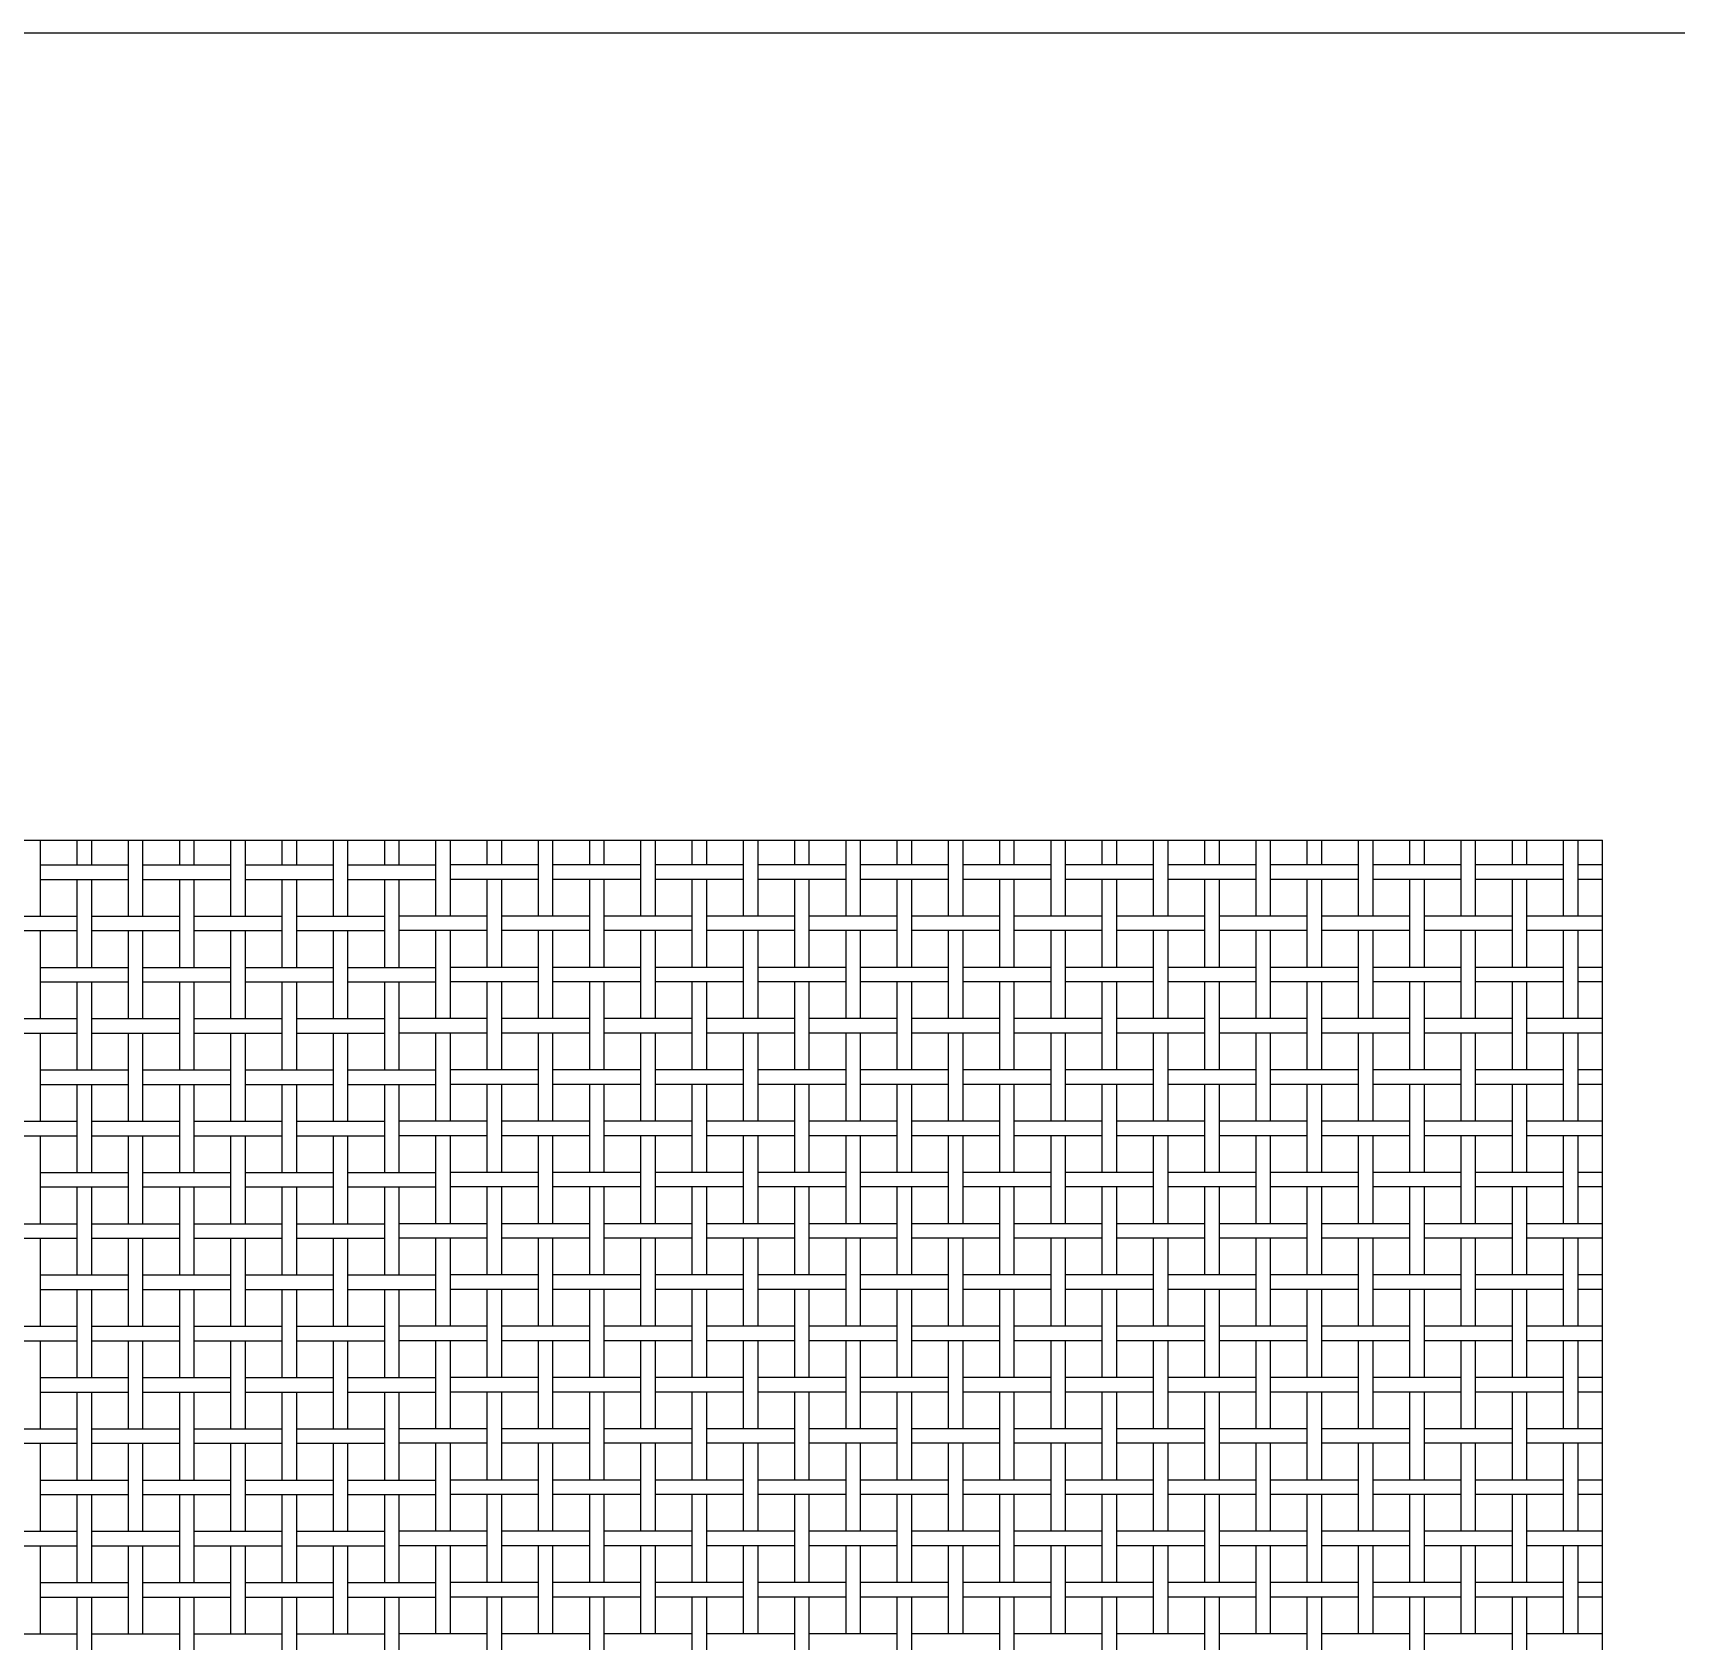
# Model space of a CAD drawing. Extents: x 0.5 to 91.8, y 0 to 62.7.
# Drawn here: x 35.43 to 55.79, y 42.77 to 62.69 of the extents above; entities that cross this region are included whole.
import ezdxf

# ---------------------------------------------------------------- set-up
doc = ezdxf.new("R2010")
doc.units = 0
doc.layers.get('0').update_dxf_attribs({"linetype": 'CONTINUOUS'})

msp = doc.modelspace()

# ---------------------------------------------------------------- linework, layer by layer
at = {"color": 7, "linetype": 'CONTINUOUS'}
for p, q in [((14.875, 62.69), (64.875, 62.69)), ((24.875, 52.69), (54.875, 52.69)), ((35.52, 52.69), (35.52, 51.75)), ((35.975, 52.69), (35.975, 52.385)), ((36.155, 52.69), (36.155, 52.385)), ((36.61, 52.69), (36.61, 51.75)), ((36.79, 52.69), (36.79, 51.75)), ((37.245, 52.69), (37.245, 52.385)), ((37.425, 52.69), (37.425, 52.385)), ((37.88, 52.69), (37.88, 51.75)), ((38.06, 52.69), (38.06, 51.75)), ((38.515, 52.69), (38.515, 52.385)), ((38.695, 52.69), (38.695, 52.385)), ((39.15, 52.69), (39.15, 51.75)), ((39.33, 52.69), (39.33, 51.75)), ((39.785, 52.69), (39.785, 52.385)), ((39.965, 52.69), (39.965, 52.385)), ((40.42, 52.69), (40.42, 51.75)), ((40.6, 52.69), (40.6, 51.75)), ((41.055, 52.69), (41.055, 52.385)), ((41.235, 52.69), (41.235, 52.385)), ((41.69, 52.69), (41.69, 51.75)), ((41.87, 52.69), (41.87, 51.75)), ((42.325, 52.69), (42.325, 52.385)), ((42.505, 52.69), (42.505, 52.385)), ((42.96, 52.69), (42.96, 51.75)), ((43.14, 52.69), (43.14, 51.75)), ((43.595, 52.69), (43.595, 52.385)), ((43.775, 52.69), (43.775, 52.385)), ((44.23, 52.69), (44.23, 51.75)), ((44.41, 52.69), (44.41, 51.75)), ((44.865, 52.69), (44.865, 52.385)), ((45.045, 52.69), (45.045, 52.385)), ((45.5, 52.69), (45.5, 51.75)), ((45.68, 52.69), (45.68, 51.75)), ((46.135, 52.69), (46.135, 52.385)), ((46.315, 52.69), (46.315, 52.385)), ((46.77, 52.69), (46.77, 51.75)), ((46.95, 52.69), (46.95, 51.75)), ((47.405, 52.69), (47.405, 52.385)), ((47.585, 52.69), (47.585, 52.385)), ((48.04, 52.69), (48.04, 51.75)), ((48.22, 52.69), (48.22, 51.75)), ((48.675, 52.69), (48.675, 52.385)), ((48.855, 52.69), (48.855, 52.385)), ((49.31, 52.69), (49.31, 51.75)), ((49.49, 52.69), (49.49, 51.75)), ((49.945, 52.69), (49.945, 52.385)), ((50.125, 52.69), (50.125, 52.385)), ((50.58, 52.69), (50.58, 51.75)), ((50.76, 52.69), (50.76, 51.75)), ((51.215, 52.69), (51.215, 52.385)), ((51.395, 52.69), (51.395, 52.385)), ((51.85, 52.69), (51.85, 51.75)), ((52.03, 52.69), (52.03, 51.75)), ((52.485, 52.69), (52.485, 52.385)), ((52.665, 52.69), (52.665, 52.385)), ((53.12, 52.69), (53.12, 51.75)), ((53.3, 52.69), (53.3, 51.75)), ((53.755, 52.69), (53.755, 52.385)), ((53.935, 52.69), (53.935, 52.385)), ((54.39, 52.69), (54.39, 51.75)), ((54.57, 52.69), (54.57, 51.75)), ((54.875, 22.69), (54.875, 52.69)), ((35.52, 52.385), (36.61, 52.385)), ((36.79, 52.385), (37.88, 52.385)), ((38.06, 52.385), (39.15, 52.385)), ((39.33, 52.385), (40.42, 52.385)), ((41.69, 52.385), (40.6, 52.385)), ((42.96, 52.385), (41.87, 52.385)), ((44.23, 52.385), (43.14, 52.385)), ((45.5, 52.385), (44.41, 52.385)), ((46.77, 52.385), (45.68, 52.385)), ((48.04, 52.385), (46.95, 52.385)), ((49.31, 52.385), (48.22, 52.385)), ((50.58, 52.385), (49.49, 52.385)), ((51.85, 52.385), (50.76, 52.385)), ((53.12, 52.385), (52.03, 52.385)), ((54.39, 52.385), (53.3, 52.385)), ((54.875, 52.385), (54.57, 52.385)), ((35.52, 52.205), (36.61, 52.205)), ((35.975, 52.205), (35.975, 51.115)), ((36.155, 52.205), (36.155, 51.115)), ((36.79, 52.205), (37.88, 52.205)), ((37.245, 52.205), (37.245, 51.115)), ((37.425, 52.205), (37.425, 51.115)), ((38.06, 52.205), (39.15, 52.205)), ((38.515, 52.205), (38.515, 51.115)), ((38.695, 52.205), (38.695, 51.115)), ((39.33, 52.205), (40.42, 52.205)), ((39.785, 52.205), (39.785, 51.115)), ((39.965, 52.205), (39.965, 51.115)), ((41.69, 52.205), (40.6, 52.205)), ((41.055, 52.205), (41.055, 51.115)), ((41.235, 52.205), (41.235, 51.115)), ((42.96, 52.205), (41.87, 52.205)), ((42.325, 52.205), (42.325, 51.115)), ((42.505, 52.205), (42.505, 51.115)), ((44.23, 52.205), (43.14, 52.205)), ((43.595, 52.205), (43.595, 51.115)), ((43.775, 52.205), (43.775, 51.115)), ((45.5, 52.205), (44.41, 52.205)), ((44.865, 52.205), (44.865, 51.115)), ((45.045, 52.205), (45.045, 51.115)), ((46.77, 52.205), (45.68, 52.205)), ((46.135, 52.205), (46.135, 51.115)), ((46.315, 52.205), (46.315, 51.115)), ((48.04, 52.205), (46.95, 52.205)), ((47.405, 52.205), (47.405, 51.115)), ((47.585, 52.205), (47.585, 51.115)), ((49.31, 52.205), (48.22, 52.205)), ((48.675, 52.205), (48.675, 51.115)), ((48.855, 52.205), (48.855, 51.115)), ((50.58, 52.205), (49.49, 52.205)), ((49.945, 52.205), (49.945, 51.115)), ((50.125, 52.205), (50.125, 51.115)), ((51.85, 52.205), (50.76, 52.205)), ((51.215, 52.205), (51.215, 51.115)), ((51.395, 52.205), (51.395, 51.115)), ((53.12, 52.205), (52.03, 52.205)), ((52.485, 52.205), (52.485, 51.115)), ((52.665, 52.205), (52.665, 51.115)), ((54.39, 52.205), (53.3, 52.205)), ((53.755, 52.205), (53.755, 51.115)), ((53.935, 52.205), (53.935, 51.115)), ((54.875, 52.205), (54.57, 52.205)), ((34.885, 51.75), (35.975, 51.75)), ((36.155, 51.75), (37.245, 51.75)), ((37.425, 51.75), (38.515, 51.75)), ((38.695, 51.75), (39.785, 51.75)), ((41.055, 51.75), (39.965, 51.75)), ((42.325, 51.75), (41.235, 51.75)), ((43.595, 51.75), (42.505, 51.75)), ((44.865, 51.75), (43.775, 51.75)), ((46.135, 51.75), (45.045, 51.75)), ((47.405, 51.75), (46.315, 51.75)), ((48.675, 51.75), (47.585, 51.75)), ((49.945, 51.75), (48.855, 51.75)), ((51.215, 51.75), (50.125, 51.75)), ((52.485, 51.75), (51.395, 51.75)), ((53.755, 51.75), (52.665, 51.75)), ((54.875, 51.75), (53.935, 51.75)), ((34.885, 51.57), (35.975, 51.57)), ((35.52, 51.57), (35.52, 50.48)), ((36.155, 51.57), (37.245, 51.57)), ((36.61, 51.57), (36.61, 50.48)), ((36.79, 51.57), (36.79, 50.48)), ((37.425, 51.57), (38.515, 51.57)), ((37.88, 51.57), (37.88, 50.48)), ((38.06, 51.57), (38.06, 50.48)), ((38.695, 51.57), (39.785, 51.57)), ((39.15, 51.57), (39.15, 50.48)), ((39.33, 51.57), (39.33, 50.48)), ((41.055, 51.57), (39.965, 51.57)), ((40.42, 51.57), (40.42, 50.48)), ((40.6, 51.57), (40.6, 50.48)), ((42.325, 51.57), (41.235, 51.57)), ((41.69, 51.57), (41.69, 50.48)), ((41.87, 51.57), (41.87, 50.48)), ((43.595, 51.57), (42.505, 51.57)), ((42.96, 51.57), (42.96, 50.48)), ((43.14, 51.57), (43.14, 50.48)), ((44.865, 51.57), (43.775, 51.57)), ((44.23, 51.57), (44.23, 50.48)), ((44.41, 51.57), (44.41, 50.48)), ((46.135, 51.57), (45.045, 51.57)), ((45.5, 51.57), (45.5, 50.48)), ((45.68, 51.57), (45.68, 50.48)), ((47.405, 51.57), (46.315, 51.57)), ((46.77, 51.57), (46.77, 50.48)), ((46.95, 51.57), (46.95, 50.48)), ((48.675, 51.57), (47.585, 51.57)), ((48.04, 51.57), (48.04, 50.48)), ((48.22, 51.57), (48.22, 50.48)), ((49.945, 51.57), (48.855, 51.57)), ((49.31, 51.57), (49.31, 50.48)), ((49.49, 51.57), (49.49, 50.48)), ((51.215, 51.57), (50.125, 51.57)), ((50.58, 51.57), (50.58, 50.48)), ((50.76, 51.57), (50.76, 50.48)), ((52.485, 51.57), (51.395, 51.57)), ((51.85, 51.57), (51.85, 50.48)), ((52.03, 51.57), (52.03, 50.48)), ((53.755, 51.57), (52.665, 51.57)), ((53.12, 51.57), (53.12, 50.48)), ((53.3, 51.57), (53.3, 50.48)), ((54.875, 51.57), (53.935, 51.57)), ((54.39, 51.57), (54.39, 50.48)), ((54.57, 51.57), (54.57, 50.48)), ((35.52, 51.115), (36.61, 51.115)), ((36.79, 51.115), (37.88, 51.115)), ((38.06, 51.115), (39.15, 51.115)), ((39.33, 51.115), (40.42, 51.115)), ((41.69, 51.115), (40.6, 51.115)), ((42.96, 51.115), (41.87, 51.115)), ((44.23, 51.115), (43.14, 51.115)), ((45.5, 51.115), (44.41, 51.115)), ((46.77, 51.115), (45.68, 51.115)), ((48.04, 51.115), (46.95, 51.115)), ((49.31, 51.115), (48.22, 51.115)), ((50.58, 51.115), (49.49, 51.115)), ((51.85, 51.115), (50.76, 51.115)), ((53.12, 51.115), (52.03, 51.115)), ((54.39, 51.115), (53.3, 51.115)), ((54.875, 51.115), (54.57, 51.115)), ((35.52, 50.935), (36.61, 50.935)), ((35.975, 50.935), (35.975, 49.845)), ((36.155, 50.935), (36.155, 49.845)), ((36.79, 50.935), (37.88, 50.935)), ((37.245, 50.935), (37.245, 49.845)), ((37.425, 50.935), (37.425, 49.845)), ((38.06, 50.935), (39.15, 50.935)), ((38.515, 50.935), (38.515, 49.845)), ((38.695, 50.935), (38.695, 49.845)), ((39.33, 50.935), (40.42, 50.935)), ((39.785, 50.935), (39.785, 49.845)), ((39.965, 50.935), (39.965, 49.845)), ((41.69, 50.935), (40.6, 50.935)), ((41.055, 50.935), (41.055, 49.845)), ((41.235, 50.935), (41.235, 49.845)), ((42.96, 50.935), (41.87, 50.935)), ((42.325, 50.935), (42.325, 49.845)), ((42.505, 50.935), (42.505, 49.845)), ((44.23, 50.935), (43.14, 50.935)), ((43.595, 50.935), (43.595, 49.845)), ((43.775, 50.935), (43.775, 49.845)), ((45.5, 50.935), (44.41, 50.935)), ((44.865, 50.935), (44.865, 49.845)), ((45.045, 50.935), (45.045, 49.845)), ((46.77, 50.935), (45.68, 50.935)), ((46.135, 50.935), (46.135, 49.845)), ((46.315, 50.935), (46.315, 49.845)), ((48.04, 50.935), (46.95, 50.935)), ((47.405, 50.935), (47.405, 49.845)), ((47.585, 50.935), (47.585, 49.845)), ((49.31, 50.935), (48.22, 50.935)), ((48.675, 50.935), (48.675, 49.845)), ((48.855, 50.935), (48.855, 49.845)), ((50.58, 50.935), (49.49, 50.935)), ((49.945, 50.935), (49.945, 49.845)), ((50.125, 50.935), (50.125, 49.845)), ((51.85, 50.935), (50.76, 50.935)), ((51.215, 50.935), (51.215, 49.845)), ((51.395, 50.935), (51.395, 49.845)), ((53.12, 50.935), (52.03, 50.935)), ((52.485, 50.935), (52.485, 49.845)), ((52.665, 50.935), (52.665, 49.845)), ((54.39, 50.935), (53.3, 50.935)), ((53.755, 50.935), (53.755, 49.845)), ((53.935, 50.935), (53.935, 49.845)), ((54.875, 50.935), (54.57, 50.935)), ((34.885, 50.48), (35.975, 50.48)), ((34.885, 50.3), (35.975, 50.3)), ((35.52, 50.3), (35.52, 49.21)), ((36.155, 50.48), (37.245, 50.48)), ((36.155, 50.3), (37.245, 50.3)), ((36.61, 50.3), (36.61, 49.21)), ((36.79, 50.3), (36.79, 49.21)), ((37.425, 50.48), (38.515, 50.48)), ((37.425, 50.3), (38.515, 50.3)), ((37.88, 50.3), (37.88, 49.21)), ((38.06, 50.3), (38.06, 49.21)), ((38.695, 50.48), (39.785, 50.48)), ((38.695, 50.3), (39.785, 50.3)), ((39.15, 50.3), (39.15, 49.21)), ((39.33, 50.3), (39.33, 49.21)), ((41.055, 50.48), (39.965, 50.48)), ((41.055, 50.3), (39.965, 50.3)), ((40.42, 50.3), (40.42, 49.21)), ((40.6, 50.3), (40.6, 49.21)), ((42.325, 50.48), (41.235, 50.48)), ((42.325, 50.3), (41.235, 50.3)), ((41.69, 50.3), (41.69, 49.21)), ((41.87, 50.3), (41.87, 49.21)), ((43.595, 50.48), (42.505, 50.48)), ((43.595, 50.3), (42.505, 50.3)), ((42.96, 50.3), (42.96, 49.21)), ((43.14, 50.3), (43.14, 49.21)), ((44.865, 50.48), (43.775, 50.48)), ((44.865, 50.3), (43.775, 50.3)), ((44.23, 50.3), (44.23, 49.21)), ((44.41, 50.3), (44.41, 49.21)), ((46.135, 50.48), (45.045, 50.48)), ((46.135, 50.3), (45.045, 50.3)), ((45.5, 50.3), (45.5, 49.21)), ((45.68, 50.3), (45.68, 49.21)), ((47.405, 50.48), (46.315, 50.48)), ((47.405, 50.3), (46.315, 50.3)), ((46.77, 50.3), (46.77, 49.21)), ((46.95, 50.3), (46.95, 49.21)), ((48.675, 50.48), (47.585, 50.48)), ((48.675, 50.3), (47.585, 50.3)), ((48.04, 50.3), (48.04, 49.21)), ((48.22, 50.3), (48.22, 49.21)), ((49.945, 50.48), (48.855, 50.48)), ((49.945, 50.3), (48.855, 50.3)), ((49.31, 50.3), (49.31, 49.21)), ((49.49, 50.3), (49.49, 49.21)), ((51.215, 50.48), (50.125, 50.48)), ((51.215, 50.3), (50.125, 50.3)), ((50.58, 50.3), (50.58, 49.21)), ((50.76, 50.3), (50.76, 49.21)), ((52.485, 50.48), (51.395, 50.48)), ((52.485, 50.3), (51.395, 50.3)), ((51.85, 50.3), (51.85, 49.21)), ((52.03, 50.3), (52.03, 49.21)), ((53.755, 50.48), (52.665, 50.48)), ((53.755, 50.3), (52.665, 50.3)), ((53.12, 50.3), (53.12, 49.21)), ((53.3, 50.3), (53.3, 49.21)), ((54.875, 50.48), (53.935, 50.48)), ((54.875, 50.3), (53.935, 50.3)), ((54.39, 50.3), (54.39, 49.21)), ((54.57, 50.3), (54.57, 49.21)), ((35.52, 49.845), (36.61, 49.845)), ((36.79, 49.845), (37.88, 49.845)), ((38.06, 49.845), (39.15, 49.845)), ((39.33, 49.845), (40.42, 49.845)), ((41.69, 49.845), (40.6, 49.845)), ((42.96, 49.845), (41.87, 49.845)), ((44.23, 49.845), (43.14, 49.845)), ((45.5, 49.845), (44.41, 49.845)), ((46.77, 49.845), (45.68, 49.845)), ((48.04, 49.845), (46.95, 49.845)), ((49.31, 49.845), (48.22, 49.845)), ((50.58, 49.845), (49.49, 49.845)), ((51.85, 49.845), (50.76, 49.845)), ((53.12, 49.845), (52.03, 49.845)), ((54.39, 49.845), (53.3, 49.845)), ((54.875, 49.845), (54.57, 49.845)), ((35.52, 49.665), (36.61, 49.665)), ((35.975, 49.665), (35.975, 48.575)), ((36.155, 49.665), (36.155, 48.575)), ((36.79, 49.665), (37.88, 49.665)), ((37.245, 49.665), (37.245, 48.575)), ((37.425, 49.665), (37.425, 48.575)), ((38.06, 49.665), (39.15, 49.665)), ((38.515, 49.665), (38.515, 48.575)), ((38.695, 49.665), (38.695, 48.575)), ((39.33, 49.665), (40.42, 49.665)), ((39.785, 49.665), (39.785, 48.575)), ((39.965, 49.665), (39.965, 48.575)), ((41.69, 49.665), (40.6, 49.665)), ((41.055, 49.665), (41.055, 48.575)), ((41.235, 49.665), (41.235, 48.575)), ((42.96, 49.665), (41.87, 49.665)), ((42.325, 49.665), (42.325, 48.575)), ((42.505, 49.665), (42.505, 48.575)), ((44.23, 49.665), (43.14, 49.665)), ((43.595, 49.665), (43.595, 48.575)), ((43.775, 49.665), (43.775, 48.575)), ((45.5, 49.665), (44.41, 49.665)), ((44.865, 49.665), (44.865, 48.575)), ((45.045, 49.665), (45.045, 48.575)), ((46.77, 49.665), (45.68, 49.665)), ((46.135, 49.665), (46.135, 48.575)), ((46.315, 49.665), (46.315, 48.575)), ((48.04, 49.665), (46.95, 49.665)), ((47.405, 49.665), (47.405, 48.575)), ((47.585, 49.665), (47.585, 48.575)), ((49.31, 49.665), (48.22, 49.665)), ((48.675, 49.665), (48.675, 48.575)), ((48.855, 49.665), (48.855, 48.575)), ((50.58, 49.665), (49.49, 49.665)), ((49.945, 49.665), (49.945, 48.575)), ((50.125, 49.665), (50.125, 48.575)), ((51.85, 49.665), (50.76, 49.665)), ((51.215, 49.665), (51.215, 48.575)), ((51.395, 49.665), (51.395, 48.575)), ((53.12, 49.665), (52.03, 49.665)), ((52.485, 49.665), (52.485, 48.575)), ((52.665, 49.665), (52.665, 48.575)), ((54.39, 49.665), (53.3, 49.665)), ((53.755, 49.665), (53.755, 48.575)), ((53.935, 49.665), (53.935, 48.575)), ((54.875, 49.665), (54.57, 49.665)), ((34.885, 49.21), (35.975, 49.21)), ((36.155, 49.21), (37.245, 49.21)), ((37.425, 49.21), (38.515, 49.21)), ((38.695, 49.21), (39.785, 49.21)), ((41.055, 49.21), (39.965, 49.21)), ((42.325, 49.21), (41.235, 49.21)), ((43.595, 49.21), (42.505, 49.21)), ((44.865, 49.21), (43.775, 49.21)), ((46.135, 49.21), (45.045, 49.21)), ((47.405, 49.21), (46.315, 49.21)), ((48.675, 49.21), (47.585, 49.21)), ((49.945, 49.21), (48.855, 49.21)), ((51.215, 49.21), (50.125, 49.21)), ((52.485, 49.21), (51.395, 49.21)), ((53.755, 49.21), (52.665, 49.21)), ((54.875, 49.21), (53.935, 49.21)), ((34.885, 49.03), (35.975, 49.03)), ((35.52, 49.03), (35.52, 47.94)), ((36.155, 49.03), (37.245, 49.03)), ((36.61, 49.03), (36.61, 47.94)), ((36.79, 49.03), (36.79, 47.94)), ((37.425, 49.03), (38.515, 49.03)), ((37.88, 49.03), (37.88, 47.94)), ((38.06, 49.03), (38.06, 47.94)), ((38.695, 49.03), (39.785, 49.03)), ((39.15, 49.03), (39.15, 47.94)), ((39.33, 49.03), (39.33, 47.94)), ((41.055, 49.03), (39.965, 49.03)), ((40.42, 49.03), (40.42, 47.94)), ((40.6, 49.03), (40.6, 47.94)), ((42.325, 49.03), (41.235, 49.03)), ((41.69, 49.03), (41.69, 47.94)), ((41.87, 49.03), (41.87, 47.94)), ((43.595, 49.03), (42.505, 49.03)), ((42.96, 49.03), (42.96, 47.94)), ((43.14, 49.03), (43.14, 47.94)), ((44.865, 49.03), (43.775, 49.03)), ((44.23, 49.03), (44.23, 47.94)), ((44.41, 49.03), (44.41, 47.94)), ((46.135, 49.03), (45.045, 49.03)), ((45.5, 49.03), (45.5, 47.94)), ((45.68, 49.03), (45.68, 47.94)), ((47.405, 49.03), (46.315, 49.03)), ((46.77, 49.03), (46.77, 47.94)), ((46.95, 49.03), (46.95, 47.94)), ((48.675, 49.03), (47.585, 49.03)), ((48.04, 49.03), (48.04, 47.94)), ((48.22, 49.03), (48.22, 47.94)), ((49.945, 49.03), (48.855, 49.03)), ((49.31, 49.03), (49.31, 47.94)), ((49.49, 49.03), (49.49, 47.94)), ((51.215, 49.03), (50.125, 49.03)), ((50.58, 49.03), (50.58, 47.94)), ((50.76, 49.03), (50.76, 47.94)), ((52.485, 49.03), (51.395, 49.03)), ((51.85, 49.03), (51.85, 47.94)), ((52.03, 49.03), (52.03, 47.94)), ((53.755, 49.03), (52.665, 49.03)), ((53.12, 49.03), (53.12, 47.94)), ((53.3, 49.03), (53.3, 47.94)), ((54.875, 49.03), (53.935, 49.03)), ((54.39, 49.03), (54.39, 47.94)), ((54.57, 49.03), (54.57, 47.94)), ((35.52, 48.575), (36.61, 48.575)), ((36.79, 48.575), (37.88, 48.575)), ((38.06, 48.575), (39.15, 48.575)), ((39.33, 48.575), (40.42, 48.575)), ((41.69, 48.575), (40.6, 48.575)), ((42.96, 48.575), (41.87, 48.575)), ((44.23, 48.575), (43.14, 48.575)), ((45.5, 48.575), (44.41, 48.575)), ((46.77, 48.575), (45.68, 48.575)), ((48.04, 48.575), (46.95, 48.575)), ((49.31, 48.575), (48.22, 48.575)), ((50.58, 48.575), (49.49, 48.575)), ((51.85, 48.575), (50.76, 48.575)), ((53.12, 48.575), (52.03, 48.575)), ((54.39, 48.575), (53.3, 48.575)), ((54.875, 48.575), (54.57, 48.575)), ((35.52, 48.395), (36.61, 48.395)), ((35.975, 48.395), (35.975, 47.305)), ((36.155, 48.395), (36.155, 47.305)), ((36.79, 48.395), (37.88, 48.395)), ((37.245, 48.395), (37.245, 47.305)), ((37.425, 48.395), (37.425, 47.305)), ((38.06, 48.395), (39.15, 48.395)), ((38.515, 48.395), (38.515, 47.305)), ((38.695, 48.395), (38.695, 47.305)), ((39.33, 48.395), (40.42, 48.395)), ((39.785, 48.395), (39.785, 47.305)), ((39.965, 48.395), (39.965, 47.305)), ((41.69, 48.395), (40.6, 48.395)), ((41.055, 48.395), (41.055, 47.305)), ((41.235, 48.395), (41.235, 47.305)), ((42.96, 48.395), (41.87, 48.395)), ((42.325, 48.395), (42.325, 47.305)), ((42.505, 48.395), (42.505, 47.305)), ((44.23, 48.395), (43.14, 48.395)), ((43.595, 48.395), (43.595, 47.305)), ((43.775, 48.395), (43.775, 47.305)), ((45.5, 48.395), (44.41, 48.395)), ((44.865, 48.395), (44.865, 47.305)), ((45.045, 48.395), (45.045, 47.305)), ((46.77, 48.395), (45.68, 48.395)), ((46.135, 48.395), (46.135, 47.305)), ((46.315, 48.395), (46.315, 47.305)), ((48.04, 48.395), (46.95, 48.395)), ((47.405, 48.395), (47.405, 47.305)), ((47.585, 48.395), (47.585, 47.305)), ((49.31, 48.395), (48.22, 48.395)), ((48.675, 48.395), (48.675, 47.305)), ((48.855, 48.395), (48.855, 47.305)), ((50.58, 48.395), (49.49, 48.395)), ((49.945, 48.395), (49.945, 47.305)), ((50.125, 48.395), (50.125, 47.305)), ((51.85, 48.395), (50.76, 48.395)), ((51.215, 48.395), (51.215, 47.305)), ((51.395, 48.395), (51.395, 47.305)), ((53.12, 48.395), (52.03, 48.395)), ((52.485, 48.395), (52.485, 47.305)), ((52.665, 48.395), (52.665, 47.305)), ((54.39, 48.395), (53.3, 48.395)), ((53.755, 48.395), (53.755, 47.305)), ((53.935, 48.395), (53.935, 47.305)), ((54.875, 48.395), (54.57, 48.395)), ((34.885, 47.94), (35.975, 47.94)), ((36.155, 47.94), (37.245, 47.94)), ((37.425, 47.94), (38.515, 47.94)), ((38.695, 47.94), (39.785, 47.94)), ((41.055, 47.94), (39.965, 47.94)), ((42.325, 47.94), (41.235, 47.94)), ((43.595, 47.94), (42.505, 47.94)), ((44.865, 47.94), (43.775, 47.94)), ((46.135, 47.94), (45.045, 47.94)), ((47.405, 47.94), (46.315, 47.94)), ((48.675, 47.94), (47.585, 47.94)), ((49.945, 47.94), (48.855, 47.94)), ((51.215, 47.94), (50.125, 47.94)), ((52.485, 47.94), (51.395, 47.94)), ((53.755, 47.94), (52.665, 47.94)), ((54.875, 47.94), (53.935, 47.94)), ((34.885, 47.76), (35.975, 47.76)), ((35.52, 47.76), (35.52, 46.67)), ((36.155, 47.76), (37.245, 47.76)), ((36.61, 47.76), (36.61, 46.67)), ((36.79, 47.76), (36.79, 46.67)), ((37.425, 47.76), (38.515, 47.76)), ((37.88, 47.76), (37.88, 46.67)), ((38.06, 47.76), (38.06, 46.67)), ((38.695, 47.76), (39.785, 47.76)), ((39.15, 47.76), (39.15, 46.67)), ((39.33, 47.76), (39.33, 46.67)), ((41.055, 47.76), (39.965, 47.76)), ((40.42, 47.76), (40.42, 46.67)), ((40.6, 47.76), (40.6, 46.67)), ((42.325, 47.76), (41.235, 47.76)), ((41.69, 47.76), (41.69, 46.67)), ((41.87, 47.76), (41.87, 46.67)), ((43.595, 47.76), (42.505, 47.76)), ((42.96, 47.76), (42.96, 46.67)), ((43.14, 47.76), (43.14, 46.67)), ((44.865, 47.76), (43.775, 47.76)), ((44.23, 47.76), (44.23, 46.67)), ((44.41, 47.76), (44.41, 46.67)), ((46.135, 47.76), (45.045, 47.76)), ((45.5, 47.76), (45.5, 46.67)), ((45.68, 47.76), (45.68, 46.67)), ((47.405, 47.76), (46.315, 47.76)), ((46.77, 47.76), (46.77, 46.67)), ((46.95, 47.76), (46.95, 46.67)), ((48.675, 47.76), (47.585, 47.76)), ((48.04, 47.76), (48.04, 46.67)), ((48.22, 47.76), (48.22, 46.67)), ((49.945, 47.76), (48.855, 47.76)), ((49.31, 47.76), (49.31, 46.67)), ((49.49, 47.76), (49.49, 46.67)), ((51.215, 47.76), (50.125, 47.76)), ((50.58, 47.76), (50.58, 46.67)), ((50.76, 47.76), (50.76, 46.67)), ((52.485, 47.76), (51.395, 47.76)), ((51.85, 47.76), (51.85, 46.67)), ((52.03, 47.76), (52.03, 46.67)), ((53.755, 47.76), (52.665, 47.76)), ((53.12, 47.76), (53.12, 46.67)), ((53.3, 47.76), (53.3, 46.67)), ((54.875, 47.76), (53.935, 47.76)), ((54.39, 47.76), (54.39, 46.67)), ((54.57, 47.76), (54.57, 46.67)), ((35.52, 47.305), (36.61, 47.305)), ((36.79, 47.305), (37.88, 47.305)), ((38.06, 47.305), (39.15, 47.305)), ((39.33, 47.305), (40.42, 47.305)), ((41.69, 47.305), (40.6, 47.305)), ((42.96, 47.305), (41.87, 47.305)), ((44.23, 47.305), (43.14, 47.305)), ((45.5, 47.305), (44.41, 47.305)), ((46.77, 47.305), (45.68, 47.305)), ((48.04, 47.305), (46.95, 47.305)), ((49.31, 47.305), (48.22, 47.305)), ((50.58, 47.305), (49.49, 47.305)), ((51.85, 47.305), (50.76, 47.305)), ((53.12, 47.305), (52.03, 47.305)), ((54.39, 47.305), (53.3, 47.305)), ((54.875, 47.305), (54.57, 47.305)), ((35.52, 47.125), (36.61, 47.125)), ((35.975, 47.125), (35.975, 46.035)), ((36.155, 47.125), (36.155, 46.035)), ((36.79, 47.125), (37.88, 47.125)), ((37.245, 47.125), (37.245, 46.035)), ((37.425, 47.125), (37.425, 46.035)), ((38.06, 47.125), (39.15, 47.125)), ((38.515, 47.125), (38.515, 46.035)), ((38.695, 47.125), (38.695, 46.035)), ((39.33, 47.125), (40.42, 47.125)), ((39.785, 47.125), (39.785, 46.035)), ((39.965, 47.125), (39.965, 46.035)), ((41.69, 47.125), (40.6, 47.125)), ((41.055, 47.125), (41.055, 46.035)), ((41.235, 47.125), (41.235, 46.035)), ((42.96, 47.125), (41.87, 47.125)), ((42.325, 47.125), (42.325, 46.035)), ((42.505, 47.125), (42.505, 46.035)), ((44.23, 47.125), (43.14, 47.125)), ((43.595, 47.125), (43.595, 46.035)), ((43.775, 47.125), (43.775, 46.035)), ((45.5, 47.125), (44.41, 47.125)), ((44.865, 47.125), (44.865, 46.035)), ((45.045, 47.125), (45.045, 46.035)), ((46.77, 47.125), (45.68, 47.125)), ((46.135, 47.125), (46.135, 46.035)), ((46.315, 47.125), (46.315, 46.035)), ((48.04, 47.125), (46.95, 47.125)), ((47.405, 47.125), (47.405, 46.035)), ((47.585, 47.125), (47.585, 46.035)), ((49.31, 47.125), (48.22, 47.125)), ((48.675, 47.125), (48.675, 46.035)), ((48.855, 47.125), (48.855, 46.035)), ((50.58, 47.125), (49.49, 47.125)), ((49.945, 47.125), (49.945, 46.035)), ((50.125, 47.125), (50.125, 46.035)), ((51.85, 47.125), (50.76, 47.125)), ((51.215, 47.125), (51.215, 46.035)), ((51.395, 47.125), (51.395, 46.035)), ((53.12, 47.125), (52.03, 47.125)), ((52.485, 47.125), (52.485, 46.035)), ((52.665, 47.125), (52.665, 46.035)), ((54.39, 47.125), (53.3, 47.125)), ((53.755, 47.125), (53.755, 46.035)), ((53.935, 47.125), (53.935, 46.035)), ((54.875, 47.125), (54.57, 47.125)), ((34.885, 46.67), (35.975, 46.67)), ((36.155, 46.67), (37.245, 46.67)), ((37.425, 46.67), (38.515, 46.67)), ((38.695, 46.67), (39.785, 46.67)), ((41.055, 46.67), (39.965, 46.67)), ((42.325, 46.67), (41.235, 46.67)), ((43.595, 46.67), (42.505, 46.67)), ((44.865, 46.67), (43.775, 46.67)), ((46.135, 46.67), (45.045, 46.67)), ((47.405, 46.67), (46.315, 46.67)), ((48.675, 46.67), (47.585, 46.67)), ((49.945, 46.67), (48.855, 46.67)), ((51.215, 46.67), (50.125, 46.67)), ((52.485, 46.67), (51.395, 46.67)), ((53.755, 46.67), (52.665, 46.67)), ((54.875, 46.67), (53.935, 46.67)), ((34.885, 46.49), (35.975, 46.49)), ((35.52, 46.49), (35.52, 45.4)), ((36.155, 46.49), (37.245, 46.49)), ((36.61, 46.49), (36.61, 45.4)), ((36.79, 46.49), (36.79, 45.4)), ((37.425, 46.49), (38.515, 46.49)), ((37.88, 46.49), (37.88, 45.4)), ((38.06, 46.49), (38.06, 45.4)), ((38.695, 46.49), (39.785, 46.49)), ((39.15, 46.49), (39.15, 45.4)), ((39.33, 46.49), (39.33, 45.4)), ((41.055, 46.49), (39.965, 46.49)), ((40.42, 46.49), (40.42, 45.4)), ((40.6, 46.49), (40.6, 45.4)), ((42.325, 46.49), (41.235, 46.49)), ((41.69, 46.49), (41.69, 45.4)), ((41.87, 46.49), (41.87, 45.4)), ((43.595, 46.49), (42.505, 46.49)), ((42.96, 46.49), (42.96, 45.4)), ((43.14, 46.49), (43.14, 45.4)), ((44.865, 46.49), (43.775, 46.49)), ((44.23, 46.49), (44.23, 45.4)), ((44.41, 46.49), (44.41, 45.4)), ((46.135, 46.49), (45.045, 46.49)), ((45.5, 46.49), (45.5, 45.4)), ((45.68, 46.49), (45.68, 45.4)), ((47.405, 46.49), (46.315, 46.49)), ((46.77, 46.49), (46.77, 45.4)), ((46.95, 46.49), (46.95, 45.4)), ((48.675, 46.49), (47.585, 46.49)), ((48.04, 46.49), (48.04, 45.4)), ((48.22, 46.49), (48.22, 45.4)), ((49.945, 46.49), (48.855, 46.49)), ((49.31, 46.49), (49.31, 45.4)), ((49.49, 46.49), (49.49, 45.4)), ((51.215, 46.49), (50.125, 46.49)), ((50.58, 46.49), (50.58, 45.4)), ((50.76, 46.49), (50.76, 45.4)), ((52.485, 46.49), (51.395, 46.49)), ((51.85, 46.49), (51.85, 45.4)), ((52.03, 46.49), (52.03, 45.4)), ((53.755, 46.49), (52.665, 46.49)), ((53.12, 46.49), (53.12, 45.4)), ((53.3, 46.49), (53.3, 45.4)), ((54.875, 46.49), (53.935, 46.49)), ((54.39, 46.49), (54.39, 45.4)), ((54.57, 46.49), (54.57, 45.4)), ((35.52, 46.035), (36.61, 46.035)), ((36.79, 46.035), (37.88, 46.035)), ((38.06, 46.035), (39.15, 46.035)), ((39.33, 46.035), (40.42, 46.035)), ((41.69, 46.035), (40.6, 46.035)), ((42.96, 46.035), (41.87, 46.035)), ((44.23, 46.035), (43.14, 46.035)), ((45.5, 46.035), (44.41, 46.035)), ((46.77, 46.035), (45.68, 46.035)), ((48.04, 46.035), (46.95, 46.035)), ((49.31, 46.035), (48.22, 46.035)), ((50.58, 46.035), (49.49, 46.035)), ((51.85, 46.035), (50.76, 46.035)), ((53.12, 46.035), (52.03, 46.035)), ((54.39, 46.035), (53.3, 46.035)), ((54.875, 46.035), (54.57, 46.035)), ((35.52, 45.855), (36.61, 45.855)), ((35.975, 45.855), (35.975, 44.765)), ((36.155, 45.855), (36.155, 44.765)), ((36.79, 45.855), (37.88, 45.855)), ((37.245, 45.855), (37.245, 44.765)), ((37.425, 45.855), (37.425, 44.765)), ((38.06, 45.855), (39.15, 45.855)), ((38.515, 45.855), (38.515, 44.765)), ((38.695, 45.855), (38.695, 44.765)), ((39.33, 45.855), (40.42, 45.855)), ((39.785, 45.855), (39.785, 44.765)), ((39.965, 45.855), (39.965, 44.765)), ((41.69, 45.855), (40.6, 45.855)), ((41.055, 45.855), (41.055, 44.765)), ((41.235, 45.855), (41.235, 44.765)), ((42.96, 45.855), (41.87, 45.855)), ((42.325, 45.855), (42.325, 44.765)), ((42.505, 45.855), (42.505, 44.765)), ((44.23, 45.855), (43.14, 45.855)), ((43.595, 45.855), (43.595, 44.765)), ((43.775, 45.855), (43.775, 44.765)), ((45.5, 45.855), (44.41, 45.855)), ((44.865, 45.855), (44.865, 44.765)), ((45.045, 45.855), (45.045, 44.765)), ((46.77, 45.855), (45.68, 45.855)), ((46.135, 45.855), (46.135, 44.765)), ((46.315, 45.855), (46.315, 44.765)), ((48.04, 45.855), (46.95, 45.855)), ((47.405, 45.855), (47.405, 44.765)), ((47.585, 45.855), (47.585, 44.765)), ((49.31, 45.855), (48.22, 45.855)), ((48.675, 45.855), (48.675, 44.765)), ((48.855, 45.855), (48.855, 44.765)), ((50.58, 45.855), (49.49, 45.855)), ((49.945, 45.855), (49.945, 44.765)), ((50.125, 45.855), (50.125, 44.765)), ((51.85, 45.855), (50.76, 45.855)), ((51.215, 45.855), (51.215, 44.765)), ((51.395, 45.855), (51.395, 44.765)), ((53.12, 45.855), (52.03, 45.855)), ((52.485, 45.855), (52.485, 44.765)), ((52.665, 45.855), (52.665, 44.765)), ((54.39, 45.855), (53.3, 45.855)), ((53.755, 45.855), (53.755, 44.765)), ((53.935, 45.855), (53.935, 44.765)), ((54.875, 45.855), (54.57, 45.855)), ((34.885, 45.4), (35.975, 45.4)), ((36.155, 45.4), (37.245, 45.4)), ((37.425, 45.4), (38.515, 45.4)), ((38.695, 45.4), (39.785, 45.4)), ((41.055, 45.4), (39.965, 45.4)), ((42.325, 45.4), (41.235, 45.4)), ((43.595, 45.4), (42.505, 45.4)), ((44.865, 45.4), (43.775, 45.4)), ((46.135, 45.4), (45.045, 45.4)), ((47.405, 45.4), (46.315, 45.4)), ((48.675, 45.4), (47.585, 45.4)), ((49.945, 45.4), (48.855, 45.4)), ((51.215, 45.4), (50.125, 45.4)), ((52.485, 45.4), (51.395, 45.4)), ((53.755, 45.4), (52.665, 45.4)), ((54.875, 45.4), (53.935, 45.4)), ((34.885, 45.22), (35.975, 45.22)), ((35.52, 45.22), (35.52, 44.13)), ((36.155, 45.22), (37.245, 45.22)), ((36.61, 45.22), (36.61, 44.13)), ((36.79, 45.22), (36.79, 44.13)), ((37.425, 45.22), (38.515, 45.22)), ((37.88, 45.22), (37.88, 44.13)), ((38.06, 45.22), (38.06, 44.13)), ((38.695, 45.22), (39.785, 45.22)), ((39.15, 45.22), (39.15, 44.13)), ((39.33, 45.22), (39.33, 44.13)), ((41.055, 45.22), (39.965, 45.22)), ((40.42, 45.22), (40.42, 44.13)), ((40.6, 45.22), (40.6, 44.13)), ((42.325, 45.22), (41.235, 45.22)), ((41.69, 45.22), (41.69, 44.13)), ((41.87, 45.22), (41.87, 44.13)), ((43.595, 45.22), (42.505, 45.22)), ((42.96, 45.22), (42.96, 44.13)), ((43.14, 45.22), (43.14, 44.13)), ((44.865, 45.22), (43.775, 45.22)), ((44.23, 45.22), (44.23, 44.13)), ((44.41, 45.22), (44.41, 44.13)), ((46.135, 45.22), (45.045, 45.22)), ((45.5, 45.22), (45.5, 44.13)), ((45.68, 45.22), (45.68, 44.13)), ((47.405, 45.22), (46.315, 45.22)), ((46.77, 45.22), (46.77, 44.13)), ((46.95, 45.22), (46.95, 44.13)), ((48.675, 45.22), (47.585, 45.22)), ((48.04, 45.22), (48.04, 44.13)), ((48.22, 45.22), (48.22, 44.13)), ((49.945, 45.22), (48.855, 45.22)), ((49.31, 45.22), (49.31, 44.13)), ((49.49, 45.22), (49.49, 44.13)), ((51.215, 45.22), (50.125, 45.22)), ((50.58, 45.22), (50.58, 44.13)), ((50.76, 45.22), (50.76, 44.13)), ((52.485, 45.22), (51.395, 45.22)), ((51.85, 45.22), (51.85, 44.13)), ((52.03, 45.22), (52.03, 44.13)), ((53.755, 45.22), (52.665, 45.22)), ((53.12, 45.22), (53.12, 44.13)), ((53.3, 45.22), (53.3, 44.13)), ((54.875, 45.22), (53.935, 45.22)), ((54.39, 45.22), (54.39, 44.13)), ((54.57, 45.22), (54.57, 44.13)), ((35.52, 44.765), (36.61, 44.765)), ((35.52, 44.585), (36.61, 44.585)), ((35.975, 44.585), (35.975, 43.495)), ((36.155, 44.585), (36.155, 43.495)), ((36.79, 44.765), (37.88, 44.765)), ((36.79, 44.585), (37.88, 44.585)), ((37.245, 44.585), (37.245, 43.495)), ((37.425, 44.585), (37.425, 43.495)), ((38.06, 44.765), (39.15, 44.765)), ((38.06, 44.585), (39.15, 44.585)), ((38.515, 44.585), (38.515, 43.495)), ((38.695, 44.585), (38.695, 43.495)), ((39.33, 44.765), (40.42, 44.765)), ((39.33, 44.585), (40.42, 44.585)), ((39.785, 44.585), (39.785, 43.495)), ((39.965, 44.585), (39.965, 43.495)), ((41.69, 44.765), (40.6, 44.765)), ((41.69, 44.585), (40.6, 44.585)), ((41.055, 44.585), (41.055, 43.495)), ((41.235, 44.585), (41.235, 43.495)), ((42.96, 44.765), (41.87, 44.765)), ((42.96, 44.585), (41.87, 44.585)), ((42.325, 44.585), (42.325, 43.495)), ((42.505, 44.585), (42.505, 43.495)), ((44.23, 44.765), (43.14, 44.765)), ((44.23, 44.585), (43.14, 44.585)), ((43.595, 44.585), (43.595, 43.495)), ((43.775, 44.585), (43.775, 43.495)), ((45.5, 44.765), (44.41, 44.765)), ((45.5, 44.585), (44.41, 44.585)), ((44.865, 44.585), (44.865, 43.495)), ((45.045, 44.585), (45.045, 43.495)), ((46.77, 44.765), (45.68, 44.765)), ((46.77, 44.585), (45.68, 44.585)), ((46.135, 44.585), (46.135, 43.495)), ((46.315, 44.585), (46.315, 43.495)), ((48.04, 44.765), (46.95, 44.765)), ((48.04, 44.585), (46.95, 44.585)), ((47.405, 44.585), (47.405, 43.495)), ((47.585, 44.585), (47.585, 43.495)), ((49.31, 44.765), (48.22, 44.765)), ((49.31, 44.585), (48.22, 44.585)), ((48.675, 44.585), (48.675, 43.495)), ((48.855, 44.585), (48.855, 43.495)), ((50.58, 44.765), (49.49, 44.765)), ((50.58, 44.585), (49.49, 44.585)), ((49.945, 44.585), (49.945, 43.495)), ((50.125, 44.585), (50.125, 43.495)), ((51.85, 44.765), (50.76, 44.765)), ((51.85, 44.585), (50.76, 44.585)), ((51.215, 44.585), (51.215, 43.495)), ((51.395, 44.585), (51.395, 43.495)), ((53.12, 44.765), (52.03, 44.765)), ((53.12, 44.585), (52.03, 44.585)), ((52.485, 44.585), (52.485, 43.495)), ((52.665, 44.585), (52.665, 43.495)), ((54.39, 44.765), (53.3, 44.765)), ((54.39, 44.585), (53.3, 44.585)), ((53.755, 44.585), (53.755, 43.495)), ((53.935, 44.585), (53.935, 43.495)), ((54.875, 44.765), (54.57, 44.765)), ((54.875, 44.585), (54.57, 44.585)), ((34.885, 44.13), (35.975, 44.13)), ((36.155, 44.13), (37.245, 44.13)), ((37.425, 44.13), (38.515, 44.13)), ((38.695, 44.13), (39.785, 44.13)), ((41.055, 44.13), (39.965, 44.13)), ((42.325, 44.13), (41.235, 44.13)), ((43.595, 44.13), (42.505, 44.13)), ((44.865, 44.13), (43.775, 44.13)), ((46.135, 44.13), (45.045, 44.13)), ((47.405, 44.13), (46.315, 44.13)), ((48.675, 44.13), (47.585, 44.13)), ((49.945, 44.13), (48.855, 44.13)), ((51.215, 44.13), (50.125, 44.13)), ((52.485, 44.13), (51.395, 44.13)), ((53.755, 44.13), (52.665, 44.13)), ((54.875, 44.13), (53.935, 44.13)), ((34.885, 43.95), (35.975, 43.95)), ((35.52, 43.95), (35.52, 42.86)), ((36.155, 43.95), (37.245, 43.95)), ((36.61, 43.95), (36.61, 42.86)), ((36.79, 43.95), (36.79, 42.86)), ((37.425, 43.95), (38.515, 43.95)), ((37.88, 43.95), (37.88, 42.86)), ((38.06, 43.95), (38.06, 42.86)), ((38.695, 43.95), (39.785, 43.95)), ((39.15, 43.95), (39.15, 42.86)), ((39.33, 43.95), (39.33, 42.86)), ((41.055, 43.95), (39.965, 43.95)), ((40.42, 43.95), (40.42, 42.86)), ((40.6, 43.95), (40.6, 42.86)), ((42.325, 43.95), (41.235, 43.95)), ((41.69, 43.95), (41.69, 42.86)), ((41.87, 43.95), (41.87, 42.86)), ((43.595, 43.95), (42.505, 43.95)), ((42.96, 43.95), (42.96, 42.86)), ((43.14, 43.95), (43.14, 42.86)), ((44.865, 43.95), (43.775, 43.95)), ((44.23, 43.95), (44.23, 42.86)), ((44.41, 43.95), (44.41, 42.86)), ((46.135, 43.95), (45.045, 43.95)), ((45.5, 43.95), (45.5, 42.86)), ((45.68, 43.95), (45.68, 42.86)), ((47.405, 43.95), (46.315, 43.95)), ((46.77, 43.95), (46.77, 42.86)), ((46.95, 43.95), (46.95, 42.86)), ((48.675, 43.95), (47.585, 43.95)), ((48.04, 43.95), (48.04, 42.86)), ((48.22, 43.95), (48.22, 42.86)), ((49.945, 43.95), (48.855, 43.95)), ((49.31, 43.95), (49.31, 42.86)), ((49.49, 43.95), (49.49, 42.86)), ((51.215, 43.95), (50.125, 43.95)), ((50.58, 43.95), (50.58, 42.86)), ((50.76, 43.95), (50.76, 42.86)), ((52.485, 43.95), (51.395, 43.95)), ((51.85, 43.95), (51.85, 42.86)), ((52.03, 43.95), (52.03, 42.86)), ((53.755, 43.95), (52.665, 43.95)), ((53.12, 43.95), (53.12, 42.86)), ((53.3, 43.95), (53.3, 42.86)), ((54.875, 43.95), (53.935, 43.95)), ((54.39, 43.95), (54.39, 42.86)), ((54.57, 43.95), (54.57, 42.86)), ((35.52, 43.495), (36.61, 43.495)), ((36.79, 43.495), (37.88, 43.495)), ((38.06, 43.495), (39.15, 43.495)), ((39.33, 43.495), (40.42, 43.495)), ((41.69, 43.495), (40.6, 43.495)), ((42.96, 43.495), (41.87, 43.495)), ((44.23, 43.495), (43.14, 43.495)), ((45.5, 43.495), (44.41, 43.495)), ((46.77, 43.495), (45.68, 43.495)), ((48.04, 43.495), (46.95, 43.495)), ((49.31, 43.495), (48.22, 43.495)), ((50.58, 43.495), (49.49, 43.495)), ((51.85, 43.495), (50.76, 43.495)), ((53.12, 43.495), (52.03, 43.495)), ((54.39, 43.495), (53.3, 43.495)), ((54.875, 43.495), (54.57, 43.495)), ((35.52, 43.315), (36.61, 43.315)), ((35.975, 43.315), (35.975, 42.225)), ((36.155, 43.315), (36.155, 42.225)), ((36.79, 43.315), (37.88, 43.315)), ((37.245, 43.315), (37.245, 42.225)), ((37.425, 43.315), (37.425, 42.225)), ((38.06, 43.315), (39.15, 43.315)), ((38.515, 43.315), (38.515, 42.225)), ((38.695, 43.315), (38.695, 42.225)), ((39.33, 43.315), (40.42, 43.315)), ((39.785, 43.315), (39.785, 42.225)), ((39.965, 43.315), (39.965, 42.225)), ((41.69, 43.315), (40.6, 43.315)), ((41.055, 43.315), (41.055, 42.225)), ((41.235, 43.315), (41.235, 42.225)), ((42.96, 43.315), (41.87, 43.315)), ((42.325, 43.315), (42.325, 42.225)), ((42.505, 43.315), (42.505, 42.225)), ((44.23, 43.315), (43.14, 43.315)), ((43.595, 43.315), (43.595, 42.225)), ((43.775, 43.315), (43.775, 42.225)), ((45.5, 43.315), (44.41, 43.315)), ((44.865, 43.315), (44.865, 42.225)), ((45.045, 43.315), (45.045, 42.225)), ((46.77, 43.315), (45.68, 43.315)), ((46.135, 43.315), (46.135, 42.225)), ((46.315, 43.315), (46.315, 42.225)), ((48.04, 43.315), (46.95, 43.315)), ((47.405, 43.315), (47.405, 42.225)), ((47.585, 43.315), (47.585, 42.225)), ((49.31, 43.315), (48.22, 43.315)), ((48.675, 43.315), (48.675, 42.225)), ((48.855, 43.315), (48.855, 42.225)), ((50.58, 43.315), (49.49, 43.315)), ((49.945, 43.315), (49.945, 42.225)), ((50.125, 43.315), (50.125, 42.225)), ((51.85, 43.315), (50.76, 43.315)), ((51.215, 43.315), (51.215, 42.225)), ((51.395, 43.315), (51.395, 42.225)), ((53.12, 43.315), (52.03, 43.315)), ((52.485, 43.315), (52.485, 42.225)), ((52.665, 43.315), (52.665, 42.225)), ((54.39, 43.315), (53.3, 43.315)), ((53.755, 43.315), (53.755, 42.225)), ((53.935, 43.315), (53.935, 42.225)), ((54.875, 43.315), (54.57, 43.315)), ((34.885, 42.86), (35.975, 42.86)), ((36.155, 42.86), (37.245, 42.86)), ((37.425, 42.86), (38.515, 42.86)), ((38.695, 42.86), (39.785, 42.86)), ((41.055, 42.86), (39.965, 42.86)), ((42.325, 42.86), (41.235, 42.86)), ((43.595, 42.86), (42.505, 42.86)), ((44.865, 42.86), (43.775, 42.86)), ((46.135, 42.86), (45.045, 42.86)), ((47.405, 42.86), (46.315, 42.86)), ((48.675, 42.86), (47.585, 42.86)), ((49.945, 42.86), (48.855, 42.86)), ((51.215, 42.86), (50.125, 42.86)), ((52.485, 42.86), (51.395, 42.86)), ((53.755, 42.86), (52.665, 42.86)), ((54.875, 42.86), (53.935, 42.86))]:
    msp.add_line(p, q, dxfattribs=at)

doc.saveas('drawing.dxf')
